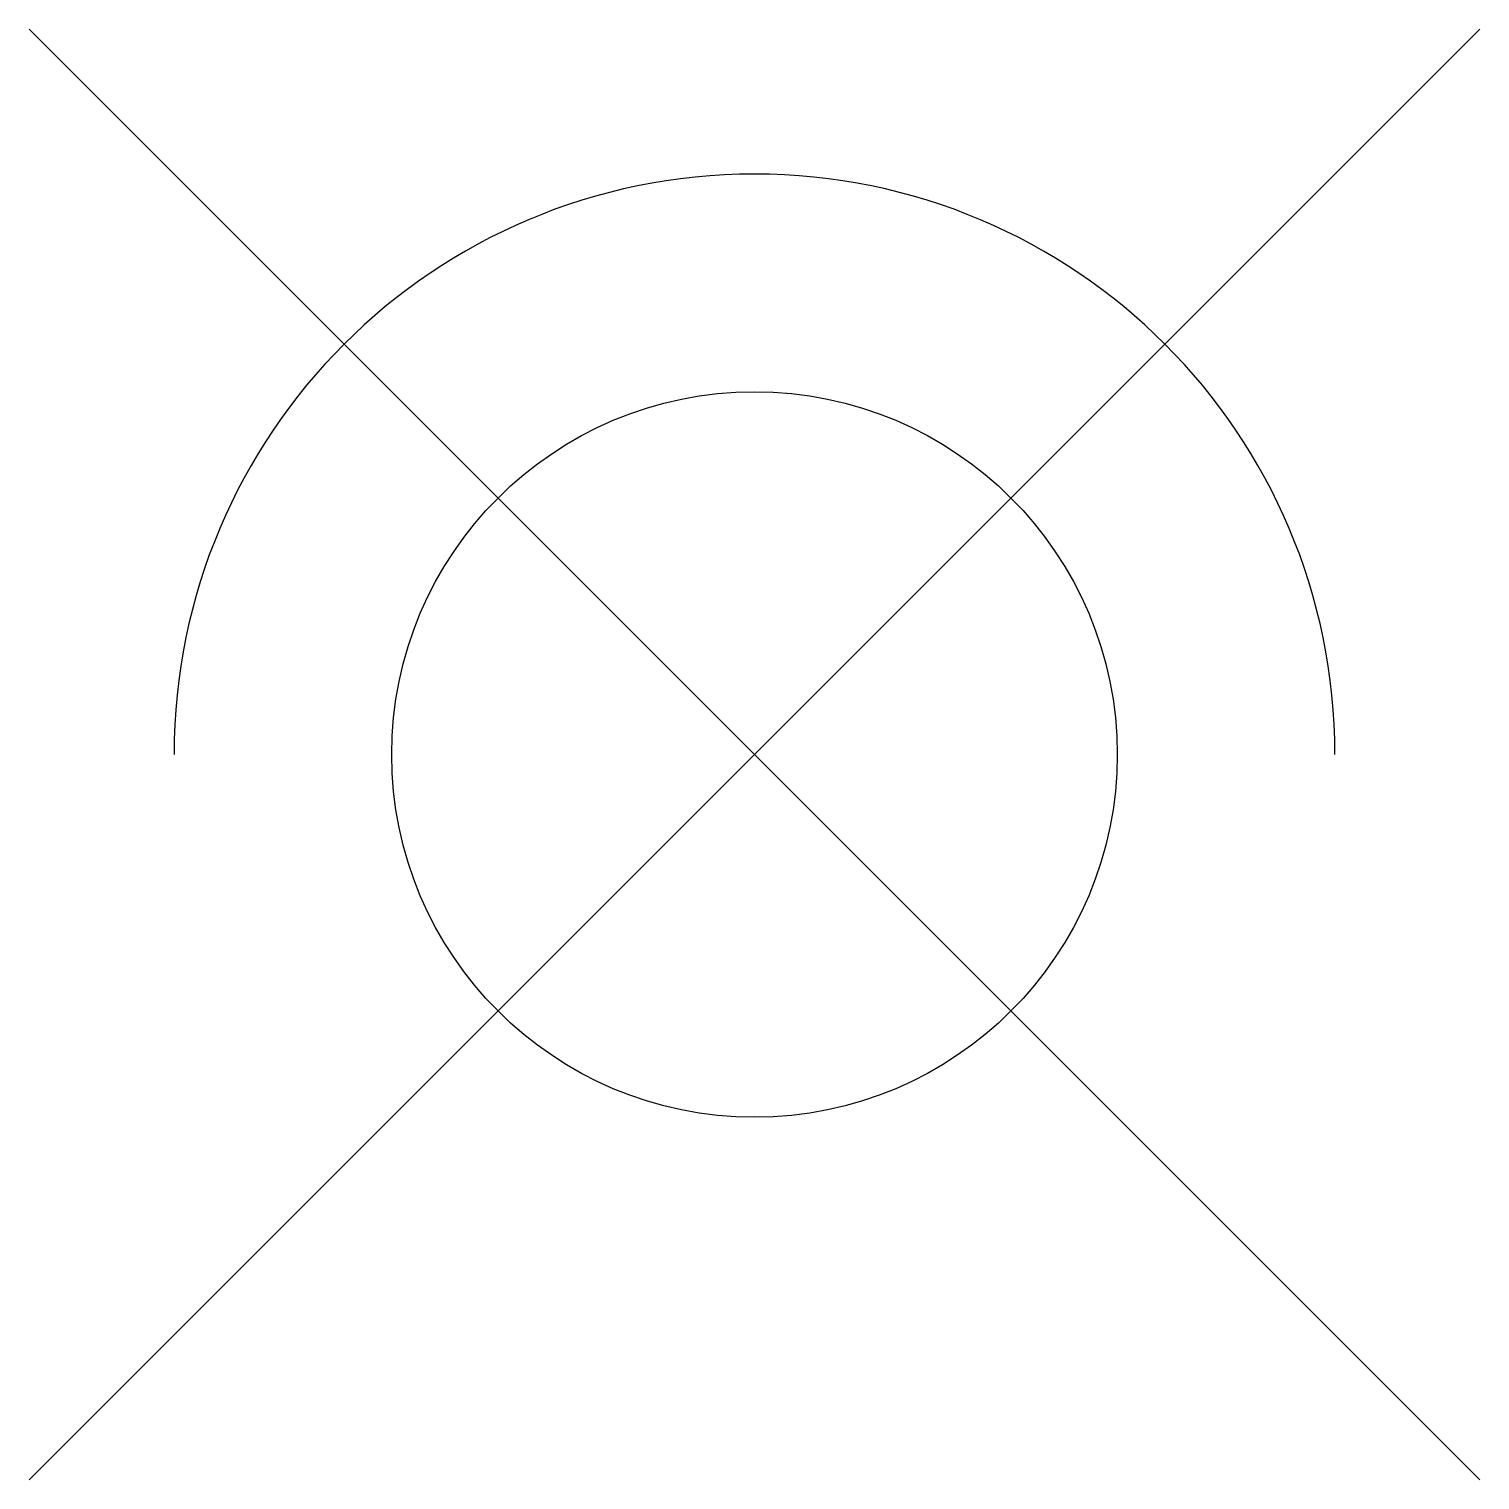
# Model space of a CAD drawing. Extents: x 0 to 100, y 0 to 100.
import ezdxf

# ---------------------------------------------------------------- set-up
doc = ezdxf.new("R2010")
doc.units = 0

msp = doc.modelspace()

# ---------------------------------------------------------------- linework, layer by layer
for p, q in [((0, 0), (100, 100)), ((100, 0), (0, 100))]:
    msp.add_line(p, q)
msp.add_circle((50, 50), 25)
msp.add_arc((50, 50), 40, 0, 180)

doc.saveas('drawing.dxf')
